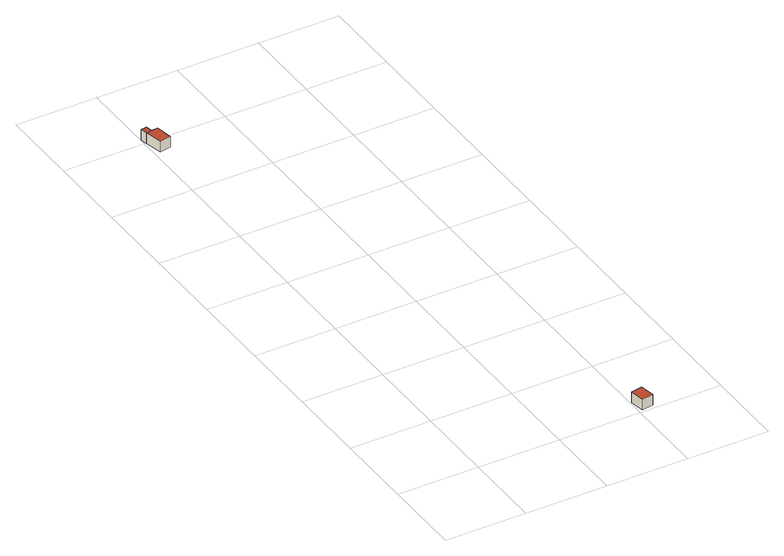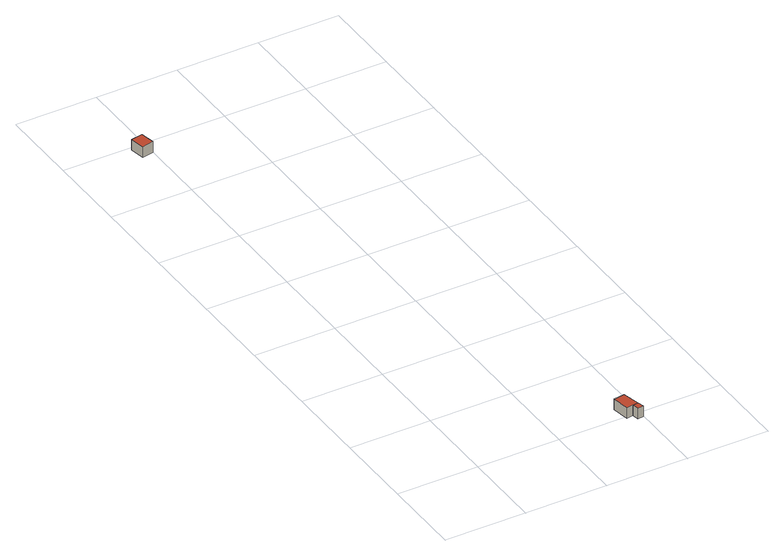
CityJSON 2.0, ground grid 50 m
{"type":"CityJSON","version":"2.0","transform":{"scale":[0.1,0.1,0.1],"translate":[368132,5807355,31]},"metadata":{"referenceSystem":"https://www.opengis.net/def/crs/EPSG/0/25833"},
"CityObjects":{
"building1":{"type":"Building","attributes":{"Geometrietyp2DReferenz":"3000","function":"31001_1010","roofType":"1000","measuredHeight":6.92},"geometry":[{"type":"Solid","lod":"2","boundaries":[[[[0,1,2,3]],[[3,4,5,0]],[[1,6,7,2]],[[2,7,4,3]],[[0,5,6,1]],[[6,5,4,7]]]],"semantics":{"surfaces":[{"type":"RoofSurface"},{"type":"WallSurface"},{"type":"GroundSurface"}],"values":[[0,1,1,1,1,2]]}}]},
"building2":{"type":"Building","attributes":{"Geometrietyp2DReferenz":"3000","function":"31001_1010"},"children":["building2-1","building2-2"]},
"building2-1":{"type":"BuildingPart","attributes":{"roofType":"1000","measuredHeight":6.73},"parents":["building2"],"geometry":[{"type":"Solid","lod":"2","boundaries":[[[[8,9,10,11]],[[12,13,14,15]],[[9,12,15,10]],[[10,15,14,11]],[[8,13,12,9]],[[11,14,13,8]]]],"semantics":{"surfaces":[{"type":"RoofSurface"},{"type":"GroundSurface"},{"type":"WallSurface"},{"type":"ClosureSurface"}],"values":[[0,1,2,2,2,3]]}}]},
"building2-2":{"type":"BuildingPart","attributes":{"roofType":"1000","measuredHeight":6.73},"parents":["building2"],"geometry":[{"type":"MultiSurface","lod":"2","boundaries":[[[16,17,18,19]],[[11,14,17,16]],[[16,19,20,11]],[[19,18,21,20]],[[18,17,14,21]],[[13,8,20,21]],[[8,13,14,11]]],"semantics":{"surfaces":[{"type":"WallSurface"},{"type":"RoofSurface"},{"type":"GroundSurface"},{"type":"ClosureSurface"}],"values":[0,0,1,0,2,0,3]}}]}
},
"vertices":[
[1021,9,80],[1091,21,80],[1075,111,80],[1004,97,80],[1004,97,11],[1021,9,11],[1091,21,11],[1075,111,11],
[46,3504,73],[39,3546,73],[2,3540,73],[11,3498,73],[39,3546,6],[46,3504,6],[11,3498,6],[2,3540,6],
[35,3393,73],[35,3393,6],[104,3405,6],[104,3405,73],[87,3510,73],[87,3510,6]
]}
